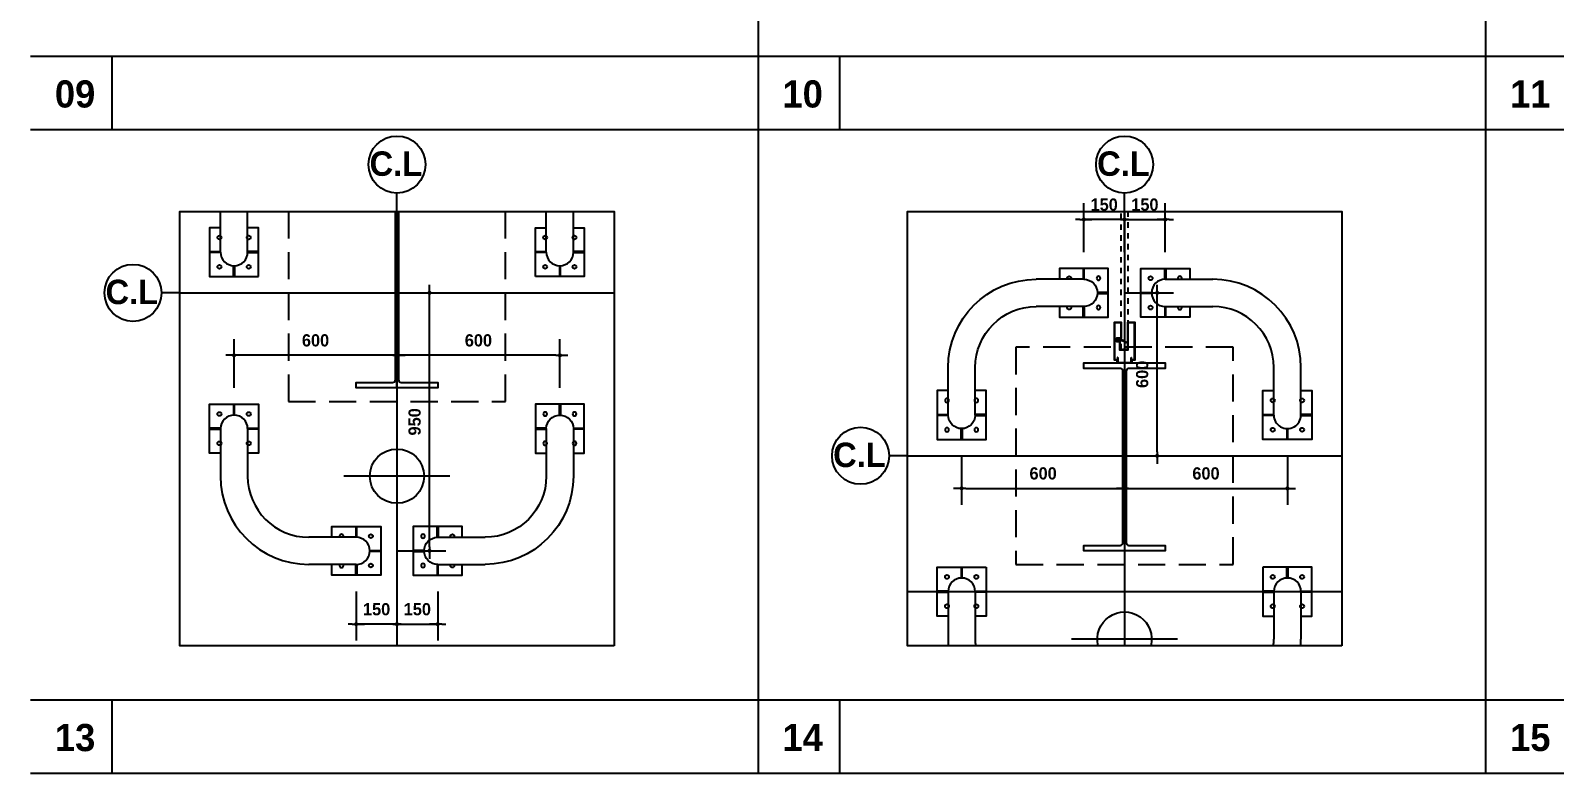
# Model space of a CAD drawing. Extents: x 300 to 49993, y 307 to 8617.
# Drawn here: x 38100 to 43714, y 307 to 3043 of the extents above; entities that cross this region are included whole.
import ezdxf
from ezdxf.enums import TextEntityAlignment as Align

# ---------------------------------------------------------------- set-up
doc = ezdxf.new("R2010")
doc.units = 0
doc.header["$LTSCALE"] = 400
doc.header["$MEASUREMENT"] = 0
doc.header["$PDSIZE"] = -5
for name, pattern in [('CEN', [62, 60, -1, 0, -1]), ('HID', [0.5, 0.25, -0.25]), ('HIDDEN', [0.375, 0.25, -0.125])]:
    doc.linetypes.add(name, pattern=pattern)
doc.layers.get('Defpoints').update_dxf_attribs({"color": 161, "linetype": 'CONTINUOUS'})
for name, color, linetype in [('$RECOVER_210316183841-0', 7, 'CONTINUOUS'), ('A-INSUL', 8, 'CONTINUOUS'), ('CEN', 1, 'CEN'), ('COL', 2, 'CONTINUOUS'), ('DIM', 7, 'CONTINUOUS'), ('ELE2', 4, 'CONTINUOUS'), ('sdim', 4, 'CONTINUOUS'), ('SYM', 7, 'CONTINUOUS'), ('TEXT', 3, 'CONTINUOUS'), ('방화셔터', 11, 'CONTINUOUS'), ('지상1선홈통', 3, 'CONTINUOUS'), ('지상1충돌방지대', 6, 'CONTINUOUS')]:
    doc.layers.add(name, color=color, linetype=linetype)
doc.layers.add('K', color=161, linetype='CONTINUOUS', plot=False)
doc.layers.add('하부 PC', color=250, linetype='HIDDEN', plot=False)
doc.styles.add('2020음성 1차', font='나눔고딕Bold.ttf')
doc.dimstyles.new('NDIM(SUB)', dxfattribs={"dimscale": 100, "dimtxt": 1.5, "dimasz": 0.5, "dimexe": 2, "dimexo": 2, "dimgap": 1, "dimtad": 1, "dimdec": 0, "dimdsep": 46, "dimlunit": 6, "dimtxsty": '2020음성 1차', "dimblk1": '_RXDOT', "dimblk2": '_RXDOT', "dimsah": 1, "dimcen": 3, "dimdle": 3, "dimclrd": 7, "dimclre": 7, "dimclrt": 3, "dimadec": 0, "dimazin": 0, "dimtfac": 1, "dimtdec": 0, "dimtix": 1, "dimtmove": 2, "dimatfit": 3, "dimfxl": 1, "dimtolj": 1, "dimtzin": 0, "dimarcsym": 0})

# ---------------------------------------------------------------- blocks, each defined once
blk = doc.blocks.new('A$C53E97F43')
at = {"layer": '방화셔터'}
for p, q in [((0, 63.5), (0, 65)), ((0, 63.5), (0, 65)), ((20, 61.9), (20, 63.5)), ((0, 11.5), (0, 10)), ((0, 11.5), (0, 10)), ((20, 13.1), (20, 11.5)), ((79.5, 20), (82, 20)), ((79.5, 20), (80.5, 18)), ((80.5, 18), (79.5, 18)), ((79.5, 18), (80.5, 16)), ((80.5, 16), (79.5, 16)), ((79.5, 16), (80.5, 14)), ((80.5, 14), (79.5, 14)), ((79.5, 14), (80.5, 12)), ((80.5, 12), (79.5, 12)), ((79.5, 12), (80.5, 10)), ((89.5, 10), (80.5, 10)), ((82.5, 12), (82.5, 17.5)), ((82.5, 17.5), (87.5, 17.5)), ((87.5, 12), (82.5, 12)), ((87.5, 12), (87.5, 17.5)), ((88, 20), (90.5, 20)), ((90.5, 20), (89.5, 18)), ((89.5, 18), (90.5, 18)), ((90.5, 18), (89.5, 16)), ((89.5, 16), (90.5, 16)), ((90.5, 16), (89.5, 14)), ((89.5, 14), (90.5, 14)), ((90.5, 14), (89.5, 12)), ((89.5, 12), (90.5, 12)), ((90.5, 12), (89.5, 10))]:
    blk.add_line(p, q, dxfattribs=at)
for points in [[(0, 10), (10, 10), (10, 0), (150, 0), (150, 25), (90, 25), (90, 10), (80, 10), (80, 20), (50, 20), (50, 50), (150, 50), (150, 75), (10, 75), (10, 65), (0, 65)], [(0, 11.5), (11.5, 11.5), (11.5, 1.5), (148.5, 1.5), (148.5, 23.5), (91.5, 23.5), (91.5, 8.5), (78.5, 8.5), (78.5, 18.5), (48.5, 18.5), (48.5, 51.5), (148.5, 51.5), (148.5, 73.5), (11.5, 73.5), (11.5, 63.5), (0, 63.5)], [(20, 11.5), (20, 11.5), (0, 11.5), (0, 63.5), (20, 63.5)], [(20, 13.1), (1.6, 13.1), (1.6, 61.9), (20, 61.9)]]:
    blk.add_lwpolyline(points, dxfattribs=at)
for centre, radius, start, end in [((75.4, 41.4), 2, 39.9712, 180), ((73.9, 41.4), 0.5, 180, 0), ((75.4, 41.4), 1, 49.239, 180), ((47.8, 21.2), 35.2, 358.1243, 36.6903), ((47.2, 15.9), 40, 5.838, 42.0129), ((82.5, 20), 0.5, 180, 0), ((87.5, 20), 0.5, 180, 0)]:
    blk.add_arc(centre, radius, start, end, dxfattribs=at)
blk = doc.blocks.new('A$C0CB4776A')
at = {"layer": '지상1충돌방지대'}
for p, q in [((88.2, 626.4), (88.2, 590)), ((91.8, 626.4), (88.2, 626.4)), ((91.8, 590), (91.8, 626.4)), ((3.6, 541.8), (3.6, 538.2)), ((40, 541.8), (3.6, 541.8)), ((3.6, 538.2), (40, 538.2)), ((40, 540), (40, 365)), ((140, 541.8), (176.4, 541.8)), ((140, 540), (140, 365)), ((176.4, 538.2), (140, 538.2)), ((176.4, 541.8), (176.4, 538.2)), ((538.2, 176.4), (538.2, 140)), ((541.8, 176.4), (538.2, 176.4)), ((541.8, 140), (541.8, 176.4)), ((540, 140), (365, 140)), ((590, 91.8), (626.4, 91.8)), ((626.4, 88.2), (590, 88.2)), ((626.4, 91.8), (626.4, 88.2)), ((540, 40), (365, 40)), ((538.2, 3.6), (538.2, 40)), ((541.8, 3.6), (538.2, 3.6)), ((541.8, 40), (541.8, 3.6))]:
    blk.add_line(p, q, dxfattribs=at)
for points in [[(40, 450), (0, 450), (0, 630), (180, 630), (180, 450), (140, 450)], [(450, 140), (450, 180), (630, 180), (630, 0), (450, 0), (450, 40)]]:
    blk.add_lwpolyline(points, dxfattribs=at)
for centre in [(36, 594), (144, 594), (36, 486), (144, 486), (594, 144), (594, 36)]:
    blk.add_circle(centre, 7.2, dxfattribs=at)
for centre, radius, start, end in [((90, 540), 50, 360, 180), ((365, 365), 325, 180, 270), ((365, 365), 225, 180, 270), ((486, 144), 7.2, 330, 210), ((540, 90), 50, 270, 90), ((486, 36), 7.2, 150, 30)]:
    blk.add_arc(centre, radius, start, end, dxfattribs=at)
blk = doc.blocks.new('_RXDOT')
at = {"layer": '$RECOVER_210316183841-0', "color": 0, "linetype": 'ByBlock'}
blk.add_line((-1, 0), (2, 0), dxfattribs=at)
at = {"layer": '$RECOVER_210316183841-0', "color": 0, "linetype": 'ByBlock', "const_width": 0.5}
blk.add_lwpolyline([(-0.25, 0, 1), (0.25, 0, 1)], format="xyb", close=True, dxfattribs=at)
blk = doc.blocks.new('*D92')
at = {"layer": 'Defpoints', "color": 0}
for p in [(39450, 1037.2), (39600, 1037.2), (39600, 857.2)]:
    blk.add_point(p, dxfattribs=at)
at = {"layer": 'DIM', "color": 7, "lineweight": -2}
for p, q in [((39450, 977.2), (39450, 797.2)), ((39600, 977.2), (39600, 797.2)), ((39435, 857.2), (39420, 857.2)), ((39450, 857.2), (39600, 857.2)), ((39615, 857.2), (39630, 857.2))]:
    blk.add_line(p, q, dxfattribs=at)
at = {"layer": 'DIM', "color": 7, "linetype": 'ByBlock', "lineweight": -2, "xscale": 15, "yscale": 15, "zscale": 15}
blk.add_blockref('_RXDOT', (39450, 857.2), dxfattribs=at)
at = {"layer": 'DIM', "color": 7, "linetype": 'ByBlock', "lineweight": -2, "xscale": 15, "yscale": 15, "zscale": 15, "rotation": 180}
blk.add_blockref('_RXDOT', (39600, 857.2), dxfattribs=at)
at = {"layer": 'DIM', "color": 3, "insert": (39525, 912), "char_height": 45, "attachment_point": 5, "style": '2020음성 1차'}
blk.add_mtext('\\A1;150', dxfattribs=at)
blk = doc.blocks.new('*D93')
at = {"layer": 'Defpoints', "color": 0}
for p in [(38850, 1847.2), (38850, 1667.2), (39450, 1667.2)]:
    blk.add_point(p, dxfattribs=at)
at = {"layer": 'DIM', "color": 7, "lineweight": -2}
for p, q in [((38850, 1727.2), (38850, 1907.2)), ((39450, 1727.2), (39450, 1907.2)), ((39435, 1847.2), (38865, 1847.2))]:
    blk.add_line(p, q, dxfattribs=at)
at = {"layer": 'DIM', "color": 7, "linetype": 'ByBlock', "lineweight": -2, "xscale": 15, "yscale": 15, "zscale": 15, "rotation": 180}
blk.add_blockref('_RXDOT', (38850, 1847.2), dxfattribs=at)
at = {"layer": 'DIM', "color": 7, "linetype": 'ByBlock', "lineweight": -2, "xscale": 15, "yscale": 15, "zscale": 15}
blk.add_blockref('_RXDOT', (39450, 1847.2), dxfattribs=at)
at = {"layer": 'DIM', "color": 3, "insert": (39150, 1902.1), "char_height": 45, "attachment_point": 5, "style": '2020음성 1차'}
blk.add_mtext('\\A1;600', dxfattribs=at)
blk = doc.blocks.new('*D94')
at = {"layer": 'Defpoints', "color": 0}
for p in [(39300, 1037.2), (39450, 1037.2), (39300, 857.2)]:
    blk.add_point(p, dxfattribs=at)
at = {"layer": 'DIM', "color": 7, "lineweight": -2}
for p, q in [((39300, 977.2), (39300, 797.2)), ((39450, 977.2), (39450, 797.2)), ((39285, 857.2), (39270, 857.2)), ((39450, 857.2), (39300, 857.2)), ((39465, 857.2), (39480, 857.2))]:
    blk.add_line(p, q, dxfattribs=at)
at = {"layer": 'DIM', "color": 7, "linetype": 'ByBlock', "lineweight": -2, "xscale": 15, "yscale": 15, "zscale": 15}
for p, rotation in [((39300, 857.2), 2.08440831604393e-10), ((39450, 857.2), 180.0000000002084)]:
    blk.add_blockref('_RXDOT', p, dxfattribs=dict(at, rotation=rotation))
at = {"layer": 'DIM', "color": 3, "insert": (39375, 912), "char_height": 45, "attachment_point": 5, "style": '2020음성 1차'}
blk.add_mtext('\\A1;150', dxfattribs=at)
blk = doc.blocks.new('*D95')
at = {"layer": 'Defpoints', "color": 0}
for p in [(41530.1, 1537.2), (42130.1, 1537.2), (42130.1, 1357.2)]:
    blk.add_point(p, dxfattribs=at)
at = {"layer": 'DIM', "color": 7, "lineweight": -2}
for p, q in [((41530.1, 1477.2), (41530.1, 1297.2)), ((42130.1, 1477.2), (42130.1, 1297.2)), ((41545.1, 1357.2), (42115.1, 1357.2))]:
    blk.add_line(p, q, dxfattribs=at)
at = {"layer": 'DIM', "color": 7, "linetype": 'ByBlock', "lineweight": -2, "xscale": 15, "yscale": 15, "zscale": 15, "rotation": 180}
blk.add_blockref('_RXDOT', (41530.1, 1357.2), dxfattribs=at)
at = {"layer": 'DIM', "color": 7, "linetype": 'ByBlock', "lineweight": -2, "xscale": 15, "yscale": 15, "zscale": 15}
blk.add_blockref('_RXDOT', (42130.1, 1357.2), dxfattribs=at)
at = {"layer": 'DIM', "color": 3, "insert": (41830.1, 1412.1), "char_height": 45, "attachment_point": 5, "style": '2020음성 1차'}
blk.add_mtext('\\A1;600', dxfattribs=at)
blk = doc.blocks.new('*D96')
at = {"layer": 'Defpoints', "color": 0}
for p in [(42280.1, 2347.2), (42130.1, 2167.2), (42280.1, 2167.2)]:
    blk.add_point(p, dxfattribs=at)
at = {"layer": 'DIM', "color": 7, "lineweight": -2}
for p, q in [((42130.1, 2227.2), (42130.1, 2407.2)), ((42280.1, 2227.2), (42280.1, 2407.2)), ((42115.1, 2347.2), (42100.1, 2347.2)), ((42130.1, 2347.2), (42280.1, 2347.2)), ((42295.1, 2347.2), (42310.1, 2347.2))]:
    blk.add_line(p, q, dxfattribs=at)
at = {"layer": 'DIM', "color": 7, "linetype": 'ByBlock', "lineweight": -2, "xscale": 15, "yscale": 15, "zscale": 15}
blk.add_blockref('_RXDOT', (42130.1, 2347.2), dxfattribs=at)
at = {"layer": 'DIM', "color": 7, "linetype": 'ByBlock', "lineweight": -2, "xscale": 15, "yscale": 15, "zscale": 15, "rotation": 180}
blk.add_blockref('_RXDOT', (42280.1, 2347.2), dxfattribs=at)
at = {"layer": 'DIM', "color": 3, "insert": (42205.1, 2402), "char_height": 45, "attachment_point": 5, "style": '2020음성 1차'}
blk.add_mtext('\\A1;150', dxfattribs=at)
blk = doc.blocks.new('*D97')
at = {"layer": 'Defpoints', "color": 0}
for p in [(41980.1, 2347.2), (41980.1, 2167.2), (42130.1, 2167.2)]:
    blk.add_point(p, dxfattribs=at)
at = {"layer": 'DIM', "color": 7, "lineweight": -2}
for p, q in [((41980.1, 2227.2), (41980.1, 2407.2)), ((42130.1, 2227.2), (42130.1, 2407.2)), ((41965.1, 2347.2), (41950.1, 2347.2)), ((42130.1, 2347.2), (41980.1, 2347.2)), ((42145.1, 2347.2), (42160.1, 2347.2))]:
    blk.add_line(p, q, dxfattribs=at)
at = {"layer": 'DIM', "color": 7, "linetype": 'ByBlock', "lineweight": -2, "xscale": 15, "yscale": 15, "zscale": 15}
blk.add_blockref('_RXDOT', (41980.1, 2347.2), dxfattribs=at)
at = {"layer": 'DIM', "color": 7, "linetype": 'ByBlock', "lineweight": -2, "xscale": 15, "yscale": 15, "zscale": 15, "rotation": 180}
blk.add_blockref('_RXDOT', (42130.1, 2347.2), dxfattribs=at)
at = {"layer": 'DIM', "color": 3, "insert": (42055.1, 2402), "char_height": 45, "attachment_point": 5, "style": '2020음성 1차'}
blk.add_mtext('\\A1;150', dxfattribs=at)
blk = doc.blocks.new('*D122')
at = {"layer": 'Defpoints', "color": 0}
for p in [(42130.1, 1537.2), (42730.1, 1537.2), (42730.1, 1357.2)]:
    blk.add_point(p, dxfattribs=at)
at = {"layer": 'DIM', "color": 7, "lineweight": -2}
for p, q in [((42130.1, 1477.2), (42130.1, 1297.2)), ((42730.1, 1477.2), (42730.1, 1297.2)), ((42145.1, 1357.2), (42715.1, 1357.2))]:
    blk.add_line(p, q, dxfattribs=at)
at = {"layer": 'DIM', "color": 7, "linetype": 'ByBlock', "lineweight": -2, "xscale": 15, "yscale": 15, "zscale": 15, "rotation": 180}
blk.add_blockref('_RXDOT', (42130.1, 1357.2), dxfattribs=at)
at = {"layer": 'DIM', "color": 7, "linetype": 'ByBlock', "lineweight": -2, "xscale": 15, "yscale": 15, "zscale": 15}
blk.add_blockref('_RXDOT', (42730.1, 1357.2), dxfattribs=at)
at = {"layer": 'DIM', "color": 3, "insert": (42430.1, 1412.1), "char_height": 45, "attachment_point": 5, "style": '2020음성 1차'}
blk.add_mtext('\\A1;600', dxfattribs=at)
blk = doc.blocks.new('*D123')
at = {"layer": 'Defpoints', "color": 0}
for p in [(42070.1, 2077.2), (42250.1, 2077.2), (42070.1, 1477.2)]:
    blk.add_point(p, dxfattribs=at)
at = {"layer": 'DIM', "color": 7, "lineweight": -2}
for p, q in [((42130.1, 2077.2), (42310.1, 2077.2)), ((42250.1, 1492.2), (42250.1, 2062.2)), ((42130.1, 1477.2), (42310.1, 1477.2))]:
    blk.add_line(p, q, dxfattribs=at)
at = {"layer": 'DIM', "color": 7, "linetype": 'ByBlock', "lineweight": -2, "xscale": 15, "yscale": 15, "zscale": 15}
for p, rotation in [((42250.1, 2077.2), 90), ((42250.1, 1477.2), 270)]:
    blk.add_blockref('_RXDOT', p, dxfattribs=dict(at, rotation=rotation))
at = {"layer": 'DIM', "color": 3, "insert": (42195.3, 1777.2), "char_height": 45, "attachment_point": 5, "rotation": 90, "style": '2020음성 1차'}
blk.add_mtext('\\A1;600', dxfattribs=at)
blk = doc.blocks.new('*D124')
at = {"layer": 'Defpoints', "color": 0}
for p in [(39450, 1847.2), (39450, 1667.2), (40050, 1667.2)]:
    blk.add_point(p, dxfattribs=at)
at = {"layer": 'DIM', "color": 7, "lineweight": -2}
for p, q in [((39450, 1727.2), (39450, 1907.2)), ((40050, 1727.2), (40050, 1907.2)), ((40035, 1847.2), (39465, 1847.2))]:
    blk.add_line(p, q, dxfattribs=at)
at = {"layer": 'DIM', "color": 7, "linetype": 'ByBlock', "lineweight": -2, "xscale": 15, "yscale": 15, "zscale": 15, "rotation": 180}
blk.add_blockref('_RXDOT', (39450, 1847.2), dxfattribs=at)
at = {"layer": 'DIM', "color": 7, "linetype": 'ByBlock', "lineweight": -2, "xscale": 15, "yscale": 15, "zscale": 15}
blk.add_blockref('_RXDOT', (40050, 1847.2), dxfattribs=at)
at = {"layer": 'DIM', "color": 3, "insert": (39750, 1902.1), "char_height": 45, "attachment_point": 5, "style": '2020음성 1차'}
blk.add_mtext('\\A1;600', dxfattribs=at)
blk = doc.blocks.new('*D125')
at = {"layer": 'Defpoints', "color": 0}
for p in [(39390, 2077.2), (39570, 2077.2), (39390, 1127.2)]:
    blk.add_point(p, dxfattribs=at)
at = {"layer": 'DIM', "color": 7, "lineweight": -2}
for p, q in [((39450, 2077.2), (39630, 2077.2)), ((39570, 1142.2), (39570, 2062.2)), ((39450, 1127.2), (39630, 1127.2))]:
    blk.add_line(p, q, dxfattribs=at)
at = {"layer": 'DIM', "color": 7, "linetype": 'ByBlock', "lineweight": -2, "xscale": 15, "yscale": 15, "zscale": 15}
for p, rotation in [((39570, 2077.2), 90), ((39570, 1127.2), 270)]:
    blk.add_blockref('_RXDOT', p, dxfattribs=dict(at, rotation=rotation))
at = {"layer": 'DIM', "color": 3, "insert": (39515.2, 1602.2), "char_height": 45, "attachment_point": 5, "rotation": 90, "style": '2020음성 1차'}
blk.add_mtext('\\A1;950', dxfattribs=at)

msp = doc.modelspace()

# ---------------------------------------------------------------- linework, layer by layer
at = {"layer": 'CEN'}
for p, q in [((39450, 2377.2), (39450, 777.2)), ((42130.1, 2377.2), (42130.1, 777.2)), ((38650, 2077.2), (40250, 2077.2)), ((41330.1, 1477.2), (42930.1, 1477.2)), ((41330.1, 977.2), (42930.1, 977.2))]:
    msp.add_line(p, q, dxfattribs=at)
at = {"layer": 'COL', "linetype": 'ByBlock', "ltscale": 10}
for points in [[(39456, 2377.2), (39456, 1757.2, 0.414214), (39466, 1747.2), (39600, 1747.2), (39600, 1727.2), (39300, 1727.2), (39300, 1747.2), (39434, 1747.2, 0.414214), (39444, 1757.2), (39444, 2377.2)], [(42136.1, 1777.2), (42136.1, 1157.2, 0.414214), (42146.1, 1147.2), (42280.1, 1147.2), (42280.1, 1127.2), (41980.1, 1127.2), (41980.1, 1147.2), (42114.1, 1147.2, 0.414214), (42124.1, 1157.2), (42124.1, 1777.2)]]:
    msp.add_lwpolyline(points, format="xyb", dxfattribs=at)
msp.add_lwpolyline([(42130.1, 1819.2), (42280.1, 1819.2), (42280.1, 1799.2), (42146.1, 1799.2, 0.414214), (42136.1, 1789.2), (42136.1, 1157.2, 0.414214), (42146.1, 1147.2), (42280.1, 1147.2), (42280.1, 1127.2), (41980.1, 1127.2), (41980.1, 1147.2), (42114.1, 1147.2, 0.414214), (42124.1, 1157.2), (42124.1, 1789.2, 0.414214), (42114.1, 1799.2), (41980.1, 1799.2), (41980.1, 1819.2)], format="xyb", close=True, dxfattribs=at)
at = {"layer": 'ELE2'}
for p, q in [((38400, 2947.2), (38400, 2677.2)), ((41080.1, 2947.2), (41080.1, 2677.2)), ((38400, 577.2), (38400, 307.2)), ((41080.1, 577.2), (41080.1, 307.2))]:
    msp.add_line(p, q, dxfattribs=at)
at = {"layer": 'K', "ltscale": 10}
for points in [[(40250, 777.2), (38650, 777.2), (38650, 2377.2), (40250, 2377.2)], [(42930.1, 777.2), (41330.1, 777.2), (41330.1, 2377.2), (42930.1, 2377.2)]]:
    msp.add_lwpolyline(points, close=True, dxfattribs=at)
at = {"layer": 'sdim'}
for points in [[(40780.1, 7687.2), (40780.1, 307.2)], [(43460.3, 7687.2), (43460.3, 307.2)], [(48742.4, 2947.2), (38100, 2947.2)], [(48742.4, 2677.2), (38100, 2677.2)], [(48742.4, 577.2), (38100, 577.2)], [(48742.4, 307.2), (38100, 307.2)]]:
    msp.add_lwpolyline(points, dxfattribs=at)
at = {"layer": 'SYM'}
for points in [[(39450, 2377.2), (39450, 2444.7, -1), (39450, 2654.7, -1), (39450, 2444.7)], [(42130.1, 2377.2), (42130.1, 2444.7, -1), (42130.1, 2654.7, -1), (42130.1, 2444.7)], [(38650, 2077.2), (38582.5, 2077.2, -1), (38372.5, 2077.2, -1), (38582.5, 2077.2)], [(41330.1, 1477.2), (41262.6, 1477.2, -1), (41052.6, 1477.2, -1), (41262.6, 1477.2)]]:
    msp.add_lwpolyline(points, format="xyb", dxfattribs=at)
at = {"layer": '방화셔터', "linetype": 'HID', "ltscale": 0.2}
msp.add_lwpolyline([(42142.6, 2377.2), (42142.6, 1869.2), (42117.6, 1869.2), (42117.6, 2377.2)], dxfattribs=at)
at = {"layer": '지상1선홈통', "color": 4}
for p, q in [((39450, 1594.5), (39450, 1210)), ((39645.3, 1402.2), (39254.7, 1402.2)), ((42130.1, 994.5), (42130.1, 777.2)), ((42325.4, 802.2), (41934.8, 802.2))]:
    msp.add_line(p, q, dxfattribs=at)
at = {"layer": '지상1선홈통', "color": 4, "extrusion": (0, 0, -1)}
for centre, start_param, end_param in [((39450, 1402.2), 4.709265, 10.99245), ((42130.1, 802.2), 10.73977, 14.386723)]:
    msp.add_ellipse(centre, major_axis=(0.3, 100), ratio=1, start_param=start_param, end_param=end_param, dxfattribs=at)
at = {"layer": '지상1충돌방지대'}
for p, q in [((38800, 2227.2), (38800, 2377.2)), ((38900, 2227.2), (38900, 2377.2)), ((40000, 2227.2), (40000, 2377.2)), ((40100, 2227.2), (40100, 2377.2)), ((38763.6, 2229), (38799.6, 2229)), ((38763.6, 2225.4), (38763.6, 2229)), ((38799.6, 2225.4), (38763.6, 2225.4)), ((38936.4, 2229), (38900.4, 2229)), ((38900.4, 2225.4), (38936.4, 2225.4)), ((38936.4, 2225.4), (38936.4, 2229)), ((39963.6, 2225.4), (39963.6, 2229)), ((39963.6, 2229), (39999.6, 2229)), ((39999.6, 2225.4), (39963.6, 2225.4)), ((40136.4, 2229), (40100.4, 2229)), ((40100.4, 2225.4), (40136.4, 2225.4)), ((40136.4, 2225.4), (40136.4, 2229)), ((38848.2, 2140.8), (38848.2, 2176.9)), ((38851.8, 2140.8), (38848.2, 2140.8)), ((38851.8, 2176.9), (38851.8, 2140.8)), ((40048.2, 2176.9), (40048.2, 2140.8)), ((40048.2, 2140.8), (40051.8, 2140.8)), ((40051.8, 2140.8), (40051.8, 2176.9)), ((41528.3, 1063.6), (41528.3, 1027.6)), ((41531.9, 1063.6), (41528.3, 1063.6)), ((41531.9, 1027.6), (41531.9, 1063.6)), ((42728.3, 1027.6), (42728.3, 1063.6)), ((42728.3, 1063.6), (42731.9, 1063.6)), ((42731.9, 1063.6), (42731.9, 1027.6)), ((41443.7, 979), (41443.7, 975.4)), ((41479.8, 979), (41443.7, 979)), ((41443.7, 975.4), (41479.8, 975.4)), ((41480.1, 977.2), (41480.1, 802.2)), ((41580.1, 977.2), (41580.1, 802.2)), ((41580.5, 979), (41616.5, 979)), ((41616.5, 975.4), (41580.5, 975.4)), ((41616.5, 979), (41616.5, 975.4)), ((42679.8, 979), (42643.7, 979)), ((42643.7, 979), (42643.7, 975.4)), ((42643.7, 975.4), (42679.8, 975.4)), ((42680.1, 977.2), (42680.1, 802.2)), ((42780.1, 977.2), (42780.1, 802.2)), ((42780.5, 979), (42816.5, 979)), ((42816.5, 975.4), (42780.5, 975.4)), ((42816.5, 979), (42816.5, 975.4))]:
    msp.add_line(p, q, dxfattribs=at)
for points in [[(38799.6, 2317.2), (38760, 2317.2), (38760, 2137.2), (38940, 2137.2)], [(38940, 2137.2), (38940, 2317.2), (38900.4, 2317.2)], [(39960, 2137.2), (39960, 2317.2), (39999.6, 2317.2)], [(40100.4, 2317.2), (40140, 2317.2), (40140, 2137.2), (39960, 2137.2)], [(41479.7, 887.2), (41440.1, 887.2), (41440.1, 1067.2), (41620.1, 1067.2)], [(41620.1, 1067.2), (41620.1, 887.2), (41580.5, 887.2)], [(42640.1, 1067.2), (42640.1, 887.2), (42679.7, 887.2)], [(42780.5, 887.2), (42820.1, 887.2), (42820.1, 1067.2), (42640.1, 1067.2)]]:
    msp.add_lwpolyline(points, dxfattribs=at)
for centre in [(38796, 2281.2), (38904, 2281.2), (39996, 2281.2), (40104, 2281.2), (38796, 2173.2), (38904, 2173.2), (39996, 2173.2), (40104, 2173.2), (41476.1, 1031.2), (41584.1, 1031.2), (42676.1, 1031.2), (42784.1, 1031.2), (41476.1, 923.2), (41584.1, 923.2), (42676.1, 923.2), (42784.1, 923.2)]:
    msp.add_circle(centre, 7.2, dxfattribs=at)
for centre, radius, start, end in [((38850, 2227.2), 50, 180, 0), ((40050, 2227.2), 50, 180, 0), ((41530.1, 977.2), 50, 0, 180), ((42730.1, 977.2), 50, 0, 180), ((41805.1, 802.2), 325, 180, 184.4117), ((41805.1, 802.2), 225, 180, 186.3794), ((42455.1, 802.2), 225, 353.6206, 0), ((42455.1, 802.2), 325, 355.5883, 0)]:
    msp.add_arc(centre, radius, start, end, dxfattribs=at)
at = {"layer": '하부 PC'}
for points in [[(39050, 2377.2), (39050, 1677.2), (39850, 1677.2), (39850, 2377.2)], [(42530.1, 1077.2), (42530.1, 1877.2), (41730.1, 1877.2), (41730.1, 1077.2), (42530.1, 1077.2)]]:
    msp.add_lwpolyline(points, dxfattribs=at)

# ---------------------------------------------------------------- block references
at = {"layer": 'A-INSUL', "xscale": -1, "rotation": 180}
msp.add_blockref('A$C0CB4776A', (41440.1, 2167.2), dxfattribs=at)
at = {"layer": 'A-INSUL', "rotation": 180}
msp.add_blockref('A$C0CB4776A', (42820.1, 2167.2), dxfattribs=at)
at = {"layer": 'A-INSUL'}
msp.add_blockref('A$C0CB4776A', (38760, 1037.2), dxfattribs=at)
at = {"layer": 'A-INSUL', "xscale": -1}
msp.add_blockref('A$C0CB4776A', (40140, 1037.2), dxfattribs=at)
at = {"layer": '방화셔터', "extrusion": (0, 0, -1), "zscale": -1, "rotation": 90}
msp.add_blockref('A$C53E97F43', (-42092.6, 1819.2), dxfattribs=at)

# ---------------------------------------------------------------- texts
at = {"layer": 'SYM', "color": 1, "style": '2020음성 1차'}
for p in [(39349, 2508.2), (42029.1, 2508.2), (38376.5, 2035.7), (41056.6, 1435.7)]:
    msp.add_text('C.L', height=90, dxfattribs=at).set_placement(p)
at = {"layer": 'TEXT', "color": 2, "style": '2020음성 1차'}
for s, p in [('09', (38190, 2809.8)), ('10', (40870.1, 2809.8)), ('11', (43550.3, 2809.8)), ('13', (38190, 439.8)), ('14', (40870.1, 439.8)), ('15', (43550.3, 439.8))]:
    msp.add_text(s, height=100, dxfattribs=at).set_placement(p, align=Align.MIDDLE_LEFT)

# ---------------------------------------------------------------- dimensions: what is measured, and where the dimension line sits
at = {"layer": 'DIM'}
for base, p1, p2, angle, picture, middle in [((41980.1, 2347.2), (42130.1, 2167.2), (41980.1, 2167.2), 180, '*D97', (42055.1, 2402)), ((39570, 2077.2), (39390, 1127.2), (39390, 2077.2), 90, '*D125', (39515.2, 1602.2)), ((42250.1, 2077.2), (42070.1, 1477.2), (42070.1, 2077.2), 90, '*D123', (42195.3, 1777.2)), ((38850, 1847.2), (39450, 1667.2), (38850, 1667.2), 180, '*D93', (39150, 1902.1)), ((39450, 1847.2), (40050, 1667.2), (39450, 1667.2), 180, '*D124', (39750, 1902.1)), ((39300, 857.2), (39450, 1037.2), (39300, 1037.2), 180, '*D94', (39375, 912))]:
    dim = msp.add_linear_dim(base=base, p1=p1, p2=p2, angle=angle, dimstyle='NDIM(SUB)', override={"dimscale": 30}, dxfattribs=at)
    dim.commit()
    dim.dimension.update_dxf_attribs({"geometry": picture, "text_midpoint": middle})
for base, p1, p2, picture, middle in [((42280.1, 2347.2), (42130.1, 2167.2), (42280.1, 2167.2), '*D96', (42205.1, 2402)), ((42130.1, 1357.2), (41530.1, 1537.2), (42130.1, 1537.2), '*D95', (41830.1, 1412.1)), ((42730.1, 1357.2), (42130.1, 1537.2), (42730.1, 1537.2), '*D122', (42430.1, 1412.1)), ((39600, 857.2), (39450, 1037.2), (39600, 1037.2), '*D92', (39525, 912))]:
    dim = msp.add_linear_dim(base=base, p1=p1, p2=p2, dimstyle='NDIM(SUB)', override={"dimscale": 30}, dxfattribs=at)
    dim.commit()
    dim.dimension.update_dxf_attribs({"geometry": picture, "text_midpoint": middle})

doc.saveas('drawing.dxf')
